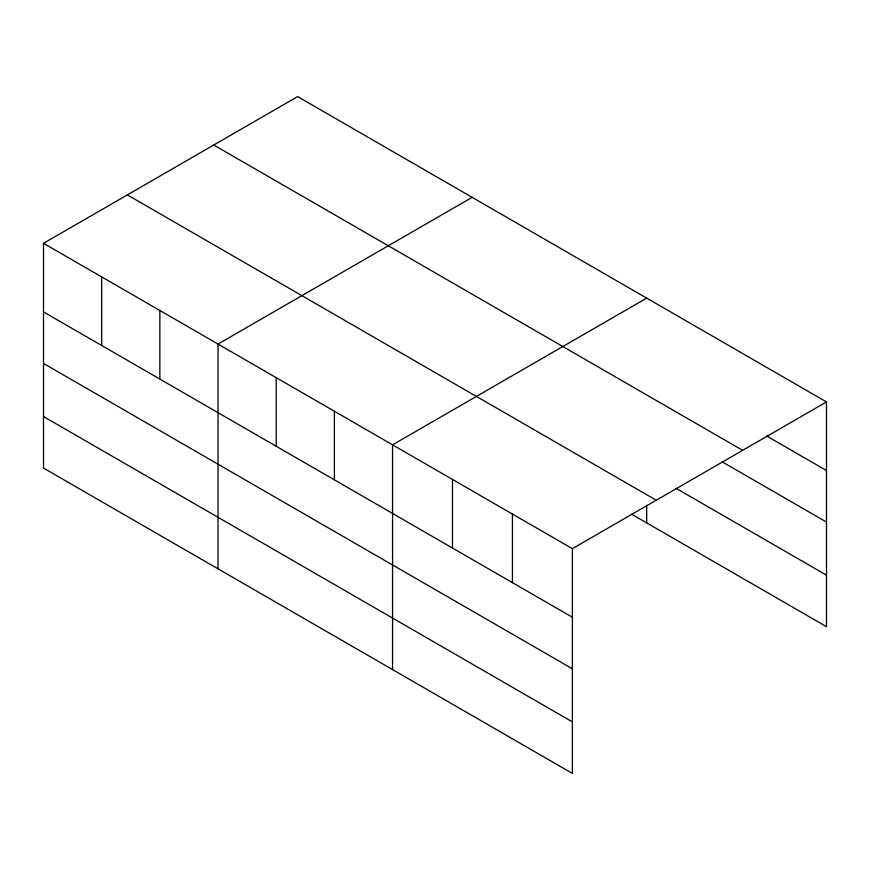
<?xml version="1.0" encoding="UTF-8"?>
<svg xmlns="http://www.w3.org/2000/svg" width="870" height="870" viewBox="0 0 870 870"><rect width="100%" height="100%" fill="white"/><g stroke="black" fill="none" stroke-linecap="round" stroke-linejoin="round"><path stroke-width="1.3" d="M43.5 243.306L572.373 548.655L572.373 773.408L43.5 468.071L43.5 243.306L297.627 96.592L826.5 401.929L826.5 626.694L631.555 514.148M472.149 197.349L218.033 344.063L218.033 568.828M646.682 298.116L392.555 444.831L392.555 669.596M572.373 548.655L826.5 401.929M766.557 435.924L826.5 470.539M213.759 145.007L742.643 450.345M721.904 461.676L826.5 522.065M676.066 488.309L826.5 575.168M127.357 194.891L656.241 500.228M43.5 311.906L572.373 617.254M43.5 363.442L572.373 668.78M43.5 416.534L572.373 721.882M646.682 505.252L646.682 522.881M512.441 514.039L512.441 582.65M452.498 479.435L452.498 548.035M334.385 411.249L334.385 479.848M276.203 377.656L276.203 446.256M159.852 310.481L159.852 379.081M101.681 276.888L101.681 345.499"/></g></svg>
